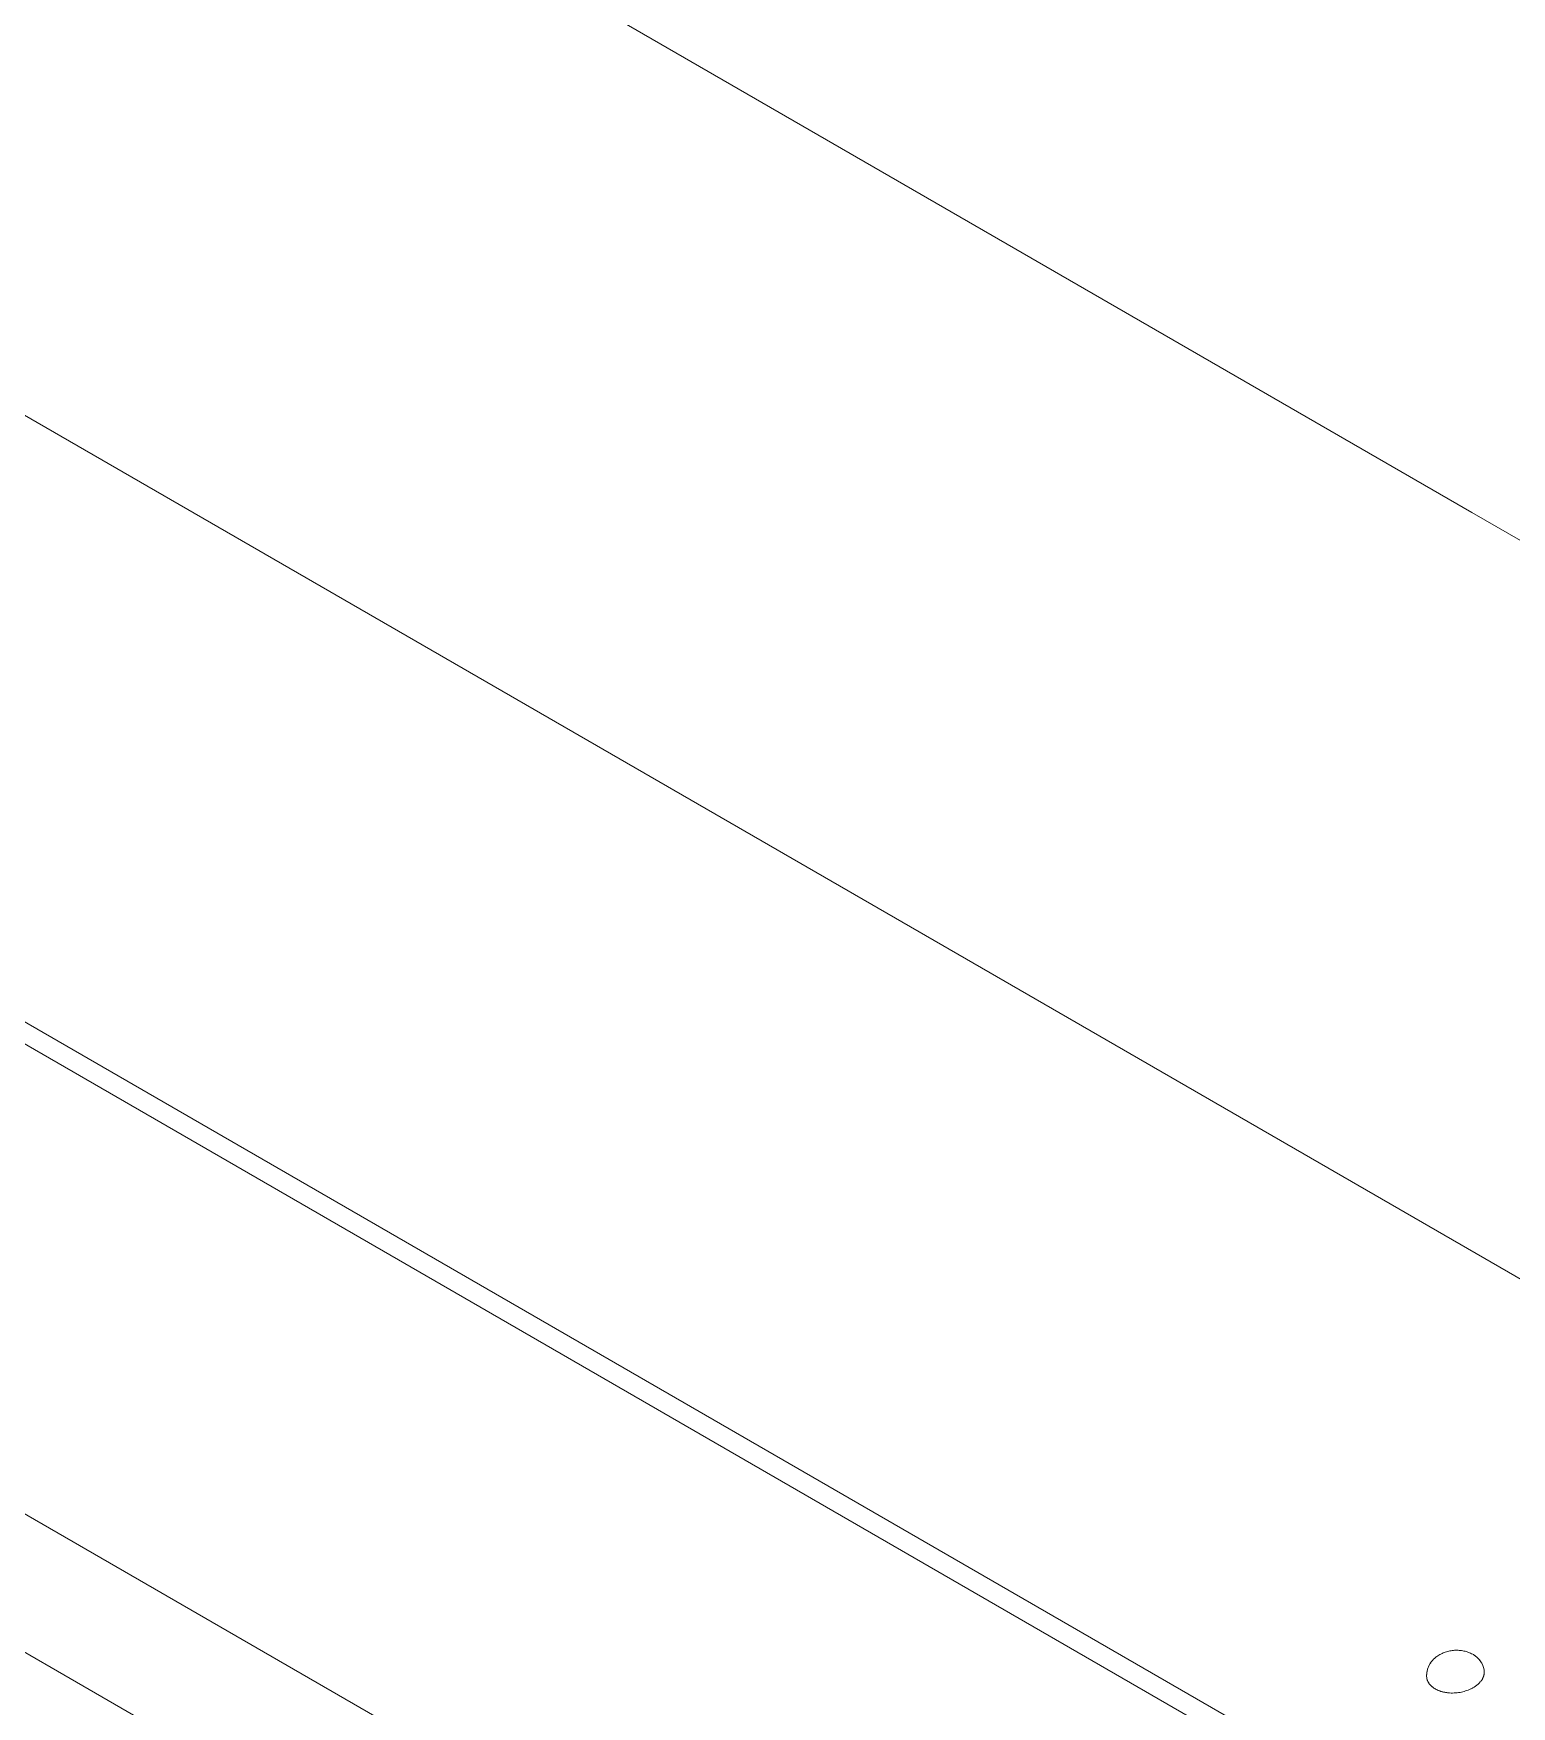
# Model space of a CAD drawing. Header units: millimetres. Extents: x -67 to 4862, y -244 to 3199.
# Drawn here: x 4266.5 to 4578.4, y 1045.3 to 1398.2 of the extents above; entities that cross this region are included whole.
import ezdxf

# ---------------------------------------------------------------- set-up
doc = ezdxf.new("R2010")
doc.units = ezdxf.units.MM
doc.layers.add('ZANO_R', color=7, linetype='Continuous', lineweight=0)

msp = doc.modelspace()

# ---------------------------------------------------------------- linework, layer by layer
at = {"layer": 'ZANO_R'}
for p, q in [((3649.55, 1828.64), (4570.03, 1297.2)), ((4770.06, 1025.86), (4084, 1421.95)), ((4667.36, 952.56), (3981.3, 1348.66)), ((3984.51, 1351.46), (4670.58, 955.36)), ((3882.53, 1306.6), (4568.59, 910.5)), ((4570.03, 1297.2), (4627.58, 1263.97)), ((3878.14, 1279.95), (4564.2, 883.85)), ((4561.74, 1055.09), (4561.86, 1055.22)), ((4561.76, 1055.11), (4561.87, 1055.23)), ((4561.86, 1055.22), (4561.98, 1055.34)), ((4561.87, 1055.23), (4561.99, 1055.35)), ((4561.98, 1055.34), (4562.11, 1055.45)), ((4561.99, 1055.35), (4562.12, 1055.46)), ((4562.11, 1055.45), (4562.24, 1055.56)), ((4562.12, 1055.46), (4562.24, 1055.57)), ((4562.24, 1055.57), (4562.37, 1055.67)), ((4562.24, 1055.56), (4562.37, 1055.67)), ((4562.37, 1055.67), (4562.51, 1055.77)), ((4562.37, 1055.67), (4562.51, 1055.77)), ((4562.51, 1055.77), (4562.65, 1055.86)), ((4562.51, 1055.77), (4562.65, 1055.86)), ((4562.65, 1055.86), (4562.85, 1056.01)), ((4562.65, 1055.86), (4562.85, 1056.01)), ((4562.85, 1056.01), (4563.06, 1056.14)), ((4562.85, 1056.01), (4563.06, 1056.14)), ((4563.06, 1056.14), (4563.28, 1056.26)), ((4563.06, 1056.14), (4563.28, 1056.26)), ((4563.28, 1056.26), (4563.49, 1056.38)), ((4563.28, 1056.26), (4563.49, 1056.38)), ((4563.49, 1056.38), (4563.72, 1056.49)), ((4563.49, 1056.38), (4563.72, 1056.49)), ((4563.72, 1056.49), (4563.94, 1056.6)), ((4563.72, 1056.49), (4563.94, 1056.6)), ((4563.94, 1056.6), (4564.17, 1056.69)), ((4563.94, 1056.6), (4564.17, 1056.69)), ((4564.17, 1056.69), (4564.41, 1056.78)), ((4564.17, 1056.69), (4564.41, 1056.78)), ((4564.41, 1056.78), (4564.64, 1056.86)), ((4564.41, 1056.78), (4564.64, 1056.86)), ((4564.64, 1056.86), (4564.88, 1056.93)), ((4564.64, 1056.86), (4564.88, 1056.93)), ((4564.88, 1056.93), (4565.12, 1056.99)), ((4564.88, 1056.93), (4565.12, 1056.99)), ((4565.12, 1056.99), (4565.36, 1057.04)), ((4565.12, 1056.99), (4565.36, 1057.04)), ((4565.36, 1057.04), (4565.61, 1057.09)), ((4565.36, 1057.04), (4565.61, 1057.09)), ((4565.61, 1057.09), (4565.85, 1057.12)), ((4565.61, 1057.09), (4565.85, 1057.12)), ((4565.85, 1057.12), (4566.1, 1057.15)), ((4565.85, 1057.12), (4566.1, 1057.15)), ((4566.1, 1057.15), (4566.35, 1057.17)), ((4566.1, 1057.15), (4566.35, 1057.17)), ((4566.35, 1057.17), (4566.6, 1057.18)), ((4566.35, 1057.17), (4566.6, 1057.18)), ((4566.6, 1057.18), (4566.85, 1057.18)), ((4566.6, 1057.18), (4566.85, 1057.18)), ((4566.85, 1057.18), (4567.1, 1057.18)), ((4566.85, 1057.18), (4567.1, 1057.18)), ((4567.1, 1057.18), (4567.34, 1057.16)), ((4567.1, 1057.18), (4567.34, 1057.16)), ((4567.34, 1057.16), (4567.59, 1057.14)), ((4567.34, 1057.16), (4567.59, 1057.14)), ((4567.59, 1057.14), (4567.84, 1057.11)), ((4567.59, 1057.14), (4567.84, 1057.11)), ((4567.84, 1057.11), (4568.08, 1057.07)), ((4567.84, 1057.11), (4568.08, 1057.07)), ((4568.08, 1057.07), (4568.33, 1057.02)), ((4568.08, 1057.07), (4568.33, 1057.02)), ((4568.33, 1057.02), (4568.57, 1056.96)), ((4568.33, 1057.02), (4568.57, 1056.96)), ((4568.57, 1056.96), (4568.81, 1056.89)), ((4568.57, 1056.96), (4568.81, 1056.89)), ((4568.81, 1056.89), (4569.05, 1056.82)), ((4568.81, 1056.89), (4569.05, 1056.82)), ((4569.05, 1056.82), (4569.28, 1056.74)), ((4569.05, 1056.82), (4569.28, 1056.74)), ((4569.28, 1056.74), (4569.51, 1056.64)), ((4569.28, 1056.74), (4569.51, 1056.64)), ((4569.51, 1056.64), (4569.74, 1056.55)), ((4569.51, 1056.64), (4569.74, 1056.55)), ((4569.74, 1056.55), (4569.96, 1056.44)), ((4569.74, 1056.55), (4569.96, 1056.44)), ((4569.96, 1056.44), (4570.18, 1056.32)), ((4569.96, 1056.44), (4570.18, 1056.32)), ((4570.18, 1056.32), (4570.33, 1056.25)), ((4570.18, 1056.32), (4570.32, 1056.25)), ((4570.32, 1056.25), (4570.46, 1056.16)), ((4570.33, 1056.25), (4570.46, 1056.16)), ((4570.46, 1056.16), (4570.6, 1056.07)), ((4570.46, 1056.16), (4570.59, 1056.08)), ((4570.59, 1056.08), (4570.72, 1055.99)), ((4570.6, 1056.07), (4570.73, 1055.98)), ((4570.72, 1055.99), (4570.85, 1055.89)), ((4570.73, 1055.98), (4570.86, 1055.88)), ((4570.85, 1055.89), (4570.98, 1055.79)), ((4570.86, 1055.88), (4570.99, 1055.78)), ((4570.98, 1055.79), (4571.1, 1055.69)), ((4570.99, 1055.78), (4571.11, 1055.68)), ((4571.1, 1055.69), (4571.21, 1055.58)), ((4571.11, 1055.68), (4571.23, 1055.56)), ((4571.21, 1055.58), (4571.33, 1055.47)), ((4571.23, 1055.56), (4571.34, 1055.45)), ((4571.33, 1055.47), (4571.44, 1055.35)), ((4571.34, 1055.45), (4571.45, 1055.33)), ((4571.44, 1055.35), (4571.54, 1055.23)), ((4571.45, 1055.33), (4571.56, 1055.21)), ((4571.54, 1055.23), (4571.64, 1055.11)), ((4571.56, 1055.21), (4571.66, 1055.08)), ((4560.47, 1052.01), (4560.48, 1052.18)), ((4560.47, 1051.92), (4560.48, 1052.09)), ((4560.47, 1051.84), (4560.47, 1052.01)), ((4560.47, 1051.75), (4560.47, 1051.92)), ((4560.47, 1051.67), (4560.47, 1051.84)), ((4560.47, 1051.59), (4560.47, 1051.75)), ((4560.48, 1051.5), (4560.47, 1051.67)), ((4560.48, 1052.18), (4560.5, 1052.35)), ((4560.48, 1052.09), (4560.49, 1052.25)), ((4560.49, 1052.25), (4560.51, 1052.42)), ((4560.5, 1052.35), (4560.52, 1052.52)), ((4560.51, 1052.42), (4560.53, 1052.59)), ((4560.52, 1052.52), (4560.55, 1052.69)), ((4560.53, 1052.59), (4560.56, 1052.75)), ((4560.55, 1052.69), (4560.58, 1052.86)), ((4560.56, 1052.75), (4560.59, 1052.91)), ((4560.58, 1052.86), (4560.62, 1053.02)), ((4560.59, 1052.91), (4560.64, 1053.08)), ((4560.62, 1053.02), (4560.67, 1053.18)), ((4560.64, 1053.08), (4560.68, 1053.24)), ((4560.67, 1053.18), (4560.72, 1053.35)), ((4560.68, 1053.24), (4560.73, 1053.4)), ((4560.72, 1053.35), (4560.77, 1053.51)), ((4560.73, 1053.4), (4560.79, 1053.55)), ((4560.77, 1053.51), (4560.84, 1053.67)), ((4560.79, 1053.55), (4560.85, 1053.71)), ((4560.84, 1053.67), (4560.9, 1053.82)), ((4560.85, 1053.71), (4560.92, 1053.86)), ((4560.9, 1053.82), (4560.98, 1053.97)), ((4560.92, 1053.86), (4560.99, 1054.01)), ((4560.98, 1053.97), (4561.06, 1054.13)), ((4560.99, 1054.01), (4561.07, 1054.16)), ((4561.06, 1054.13), (4561.14, 1054.27)), ((4561.07, 1054.16), (4561.16, 1054.3)), ((4561.14, 1054.27), (4561.23, 1054.42)), ((4561.16, 1054.3), (4561.24, 1054.45)), ((4561.23, 1054.42), (4561.32, 1054.56)), ((4561.24, 1054.45), (4561.34, 1054.59)), ((4561.32, 1054.56), (4561.42, 1054.7)), ((4561.34, 1054.59), (4561.44, 1054.72)), ((4561.42, 1054.7), (4561.52, 1054.83)), ((4561.44, 1054.72), (4561.54, 1054.85)), ((4561.52, 1054.83), (4561.63, 1054.97)), ((4561.54, 1054.85), (4561.65, 1054.98)), ((4561.63, 1054.97), (4561.74, 1055.09)), ((4561.65, 1054.98), (4561.76, 1055.11)), ((4571.64, 1055.11), (4571.74, 1054.98)), ((4571.66, 1055.08), (4571.76, 1054.95)), ((4571.74, 1054.98), (4571.83, 1054.85)), ((4571.76, 1054.95), (4571.85, 1054.82)), ((4571.83, 1054.85), (4571.92, 1054.72)), ((4571.85, 1054.82), (4571.94, 1054.69)), ((4571.92, 1054.72), (4572, 1054.58)), ((4571.94, 1054.69), (4572.02, 1054.55)), ((4572, 1054.58), (4572.08, 1054.44)), ((4572.02, 1054.55), (4572.1, 1054.41)), ((4572.08, 1054.44), (4572.16, 1054.3)), ((4572.1, 1054.41), (4572.18, 1054.26)), ((4572.16, 1054.3), (4572.23, 1054.16)), ((4572.18, 1054.26), (4572.25, 1054.12)), ((4572.23, 1054.16), (4572.29, 1054.01)), ((4572.25, 1054.12), (4572.31, 1053.97)), ((4572.29, 1054.01), (4572.35, 1053.87)), ((4572.31, 1053.97), (4572.37, 1053.82)), ((4572.35, 1053.87), (4572.4, 1053.72)), ((4572.37, 1053.82), (4572.42, 1053.66)), ((4572.4, 1053.72), (4572.45, 1053.56)), ((4572.42, 1053.66), (4572.47, 1053.51)), ((4572.45, 1053.56), (4572.5, 1053.41)), ((4572.46, 1051.65), (4572.48, 1051.7)), ((4572.47, 1053.51), (4572.51, 1053.35)), ((4572.48, 1051.7), (4572.5, 1051.76)), ((4572.5, 1053.41), (4572.54, 1053.26)), ((4572.5, 1051.76), (4572.52, 1051.82)), ((4572.51, 1053.35), (4572.55, 1053.19)), ((4572.52, 1051.82), (4572.53, 1051.87)), ((4572.53, 1051.87), (4572.55, 1051.93)), ((4572.54, 1053.26), (4572.57, 1053.1)), ((4572.55, 1053.19), (4572.58, 1053.04)), ((4572.55, 1051.93), (4572.56, 1051.98)), ((4572.56, 1051.98), (4572.57, 1052.04)), ((4572.57, 1053.1), (4572.6, 1052.94)), ((4572.57, 1052.04), (4572.58, 1052.09)), ((4572.58, 1053.04), (4572.61, 1052.88)), ((4572.58, 1052.09), (4572.59, 1052.15)), ((4572.59, 1052.15), (4572.6, 1052.21)), ((4572.6, 1052.21), (4572.61, 1052.26)), ((4572.61, 1052.82), (4572.61, 1052.88)), ((4572.62, 1052.77), (4572.61, 1052.82)), ((4572.61, 1052.32), (4572.62, 1052.37)), ((4572.61, 1052.26), (4572.61, 1052.32)), ((4572.62, 1052.71), (4572.62, 1052.77)), ((4572.62, 1052.65), (4572.62, 1052.71)), ((4572.62, 1052.6), (4572.62, 1052.65)), ((4572.62, 1052.54), (4572.62, 1052.6)), ((4572.62, 1052.49), (4572.62, 1052.54)), ((4572.62, 1052.43), (4572.62, 1052.49)), ((4572.62, 1052.37), (4572.62, 1052.43)), ((4560.48, 1051.42), (4560.47, 1051.59)), ((4560.48, 1051.42), (4560.49, 1051.37)), ((4560.49, 1051.37), (4560.5, 1051.33)), ((4560.5, 1051.33), (4560.5, 1051.28)), ((4560.5, 1051.28), (4560.51, 1051.23)), ((4560.51, 1051.23), (4560.52, 1051.19)), ((4560.52, 1051.19), (4560.53, 1051.14)), ((4560.53, 1051.14), (4560.54, 1051.1)), ((4560.54, 1051.1), (4560.56, 1051.05)), ((4560.56, 1051.05), (4560.57, 1051.01)), ((4560.57, 1051.01), (4560.58, 1050.96)), ((4560.58, 1050.96), (4560.6, 1050.92)), ((4560.6, 1050.92), (4560.61, 1050.88)), ((4560.61, 1050.88), (4560.64, 1050.79)), ((4560.64, 1050.79), (4560.68, 1050.7)), ((4560.68, 1050.7), (4560.72, 1050.62)), ((4560.72, 1050.62), (4560.76, 1050.53)), ((4560.76, 1050.53), (4560.8, 1050.45)), ((4560.8, 1050.45), (4560.85, 1050.37)), ((4560.85, 1050.37), (4560.9, 1050.28)), ((4560.9, 1050.28), (4560.95, 1050.2)), ((4560.95, 1050.2), (4561.01, 1050.13)), ((4561.01, 1050.13), (4561.07, 1050.05)), ((4561.07, 1050.05), (4561.13, 1049.97)), ((4561.13, 1049.97), (4561.19, 1049.9)), ((4561.19, 1049.9), (4561.25, 1049.83)), ((4561.25, 1049.83), (4561.32, 1049.76)), ((4561.32, 1049.76), (4561.39, 1049.69)), ((4561.39, 1049.69), (4561.46, 1049.62)), ((4561.46, 1049.62), (4561.53, 1049.55)), ((4561.53, 1049.55), (4561.61, 1049.49)), ((4561.61, 1049.49), (4561.69, 1049.43)), ((4561.69, 1049.43), (4561.76, 1049.37)), ((4561.76, 1049.37), (4561.84, 1049.31)), ((4561.84, 1049.31), (4561.93, 1049.25)), ((4561.93, 1049.25), (4562.01, 1049.19)), ((4562.01, 1049.19), (4562.09, 1049.14)), ((4562.09, 1049.14), (4562.18, 1049.08)), ((4562.18, 1049.08), (4562.26, 1049.03)), ((4562.26, 1049.03), (4562.36, 1048.98)), ((4562.36, 1048.98), (4562.46, 1048.93)), ((4562.46, 1048.93), (4562.56, 1048.87)), ((4562.56, 1048.87), (4562.67, 1048.82)), ((4562.67, 1048.82), (4562.78, 1048.77)), ((4562.78, 1048.77), (4562.89, 1048.72)), ((4562.89, 1048.72), (4563, 1048.68)), ((4563, 1048.68), (4563.12, 1048.63)), ((4563.12, 1048.63), (4563.24, 1048.59)), ((4563.24, 1048.59), (4563.36, 1048.55)), ((4563.36, 1048.55), (4563.49, 1048.51)), ((4563.49, 1048.51), (4563.62, 1048.47)), ((4563.62, 1048.47), (4563.75, 1048.43)), ((4563.75, 1048.43), (4563.88, 1048.4)), ((4563.88, 1048.4), (4564.02, 1048.37)), ((4564.02, 1048.37), (4564.15, 1048.34)), ((4564.15, 1048.34), (4564.29, 1048.31)), ((4564.29, 1048.31), (4564.44, 1048.28)), ((4564.44, 1048.28), (4564.58, 1048.26)), ((4564.58, 1048.26), (4564.73, 1048.24)), ((4564.73, 1048.24), (4564.87, 1048.22)), ((4564.87, 1048.22), (4565.02, 1048.2)), ((4565.02, 1048.2), (4565.32, 1048.18)), ((4565.32, 1048.18), (4565.63, 1048.16)), ((4565.63, 1048.16), (4565.94, 1048.16)), ((4565.94, 1048.16), (4566.26, 1048.17)), ((4566.26, 1048.17), (4566.57, 1048.18)), ((4566.57, 1048.18), (4566.89, 1048.21)), ((4566.89, 1048.21), (4567.2, 1048.25)), ((4567.2, 1048.25), (4567.51, 1048.3)), ((4567.51, 1048.3), (4567.82, 1048.36)), ((4567.82, 1048.36), (4568.12, 1048.43)), ((4568.12, 1048.43), (4568.41, 1048.5)), ((4568.41, 1048.5), (4568.7, 1048.59)), ((4568.7, 1048.59), (4568.98, 1048.68)), ((4568.98, 1048.68), (4569.26, 1048.79)), ((4569.26, 1048.79), (4569.52, 1048.89)), ((4569.52, 1048.89), (4569.65, 1048.95)), ((4569.65, 1048.95), (4569.77, 1049.01)), ((4569.77, 1049.01), (4569.89, 1049.07)), ((4569.89, 1049.07), (4570.01, 1049.13)), ((4570.01, 1049.13), (4570.13, 1049.19)), ((4570.13, 1049.19), (4570.24, 1049.26)), ((4570.24, 1049.26), (4570.35, 1049.32)), ((4570.35, 1049.32), (4570.46, 1049.39)), ((4570.46, 1049.39), (4570.57, 1049.45)), ((4570.57, 1049.45), (4570.67, 1049.52)), ((4570.67, 1049.52), (4570.77, 1049.59)), ((4570.77, 1049.59), (4570.86, 1049.66)), ((4570.86, 1049.66), (4570.96, 1049.73)), ((4570.96, 1049.73), (4571.06, 1049.81)), ((4571.06, 1049.81), (4571.16, 1049.89)), ((4571.16, 1049.89), (4571.26, 1049.97)), ((4571.26, 1049.97), (4571.36, 1050.06)), ((4571.36, 1050.06), (4571.45, 1050.14)), ((4571.45, 1050.14), (4571.54, 1050.23)), ((4571.54, 1050.23), (4571.63, 1050.32)), ((4571.63, 1050.32), (4571.71, 1050.42)), ((4571.71, 1050.42), (4571.79, 1050.51)), ((4571.79, 1050.51), (4571.87, 1050.61)), ((4571.87, 1050.61), (4571.95, 1050.7)), ((4571.95, 1050.7), (4572.02, 1050.8)), ((4572.02, 1050.8), (4572.09, 1050.9)), ((4572.09, 1050.9), (4572.15, 1051.01)), ((4572.15, 1051.01), (4572.22, 1051.11)), ((4572.22, 1051.11), (4572.27, 1051.22)), ((4572.27, 1051.22), (4572.33, 1051.32)), ((4572.33, 1051.32), (4572.35, 1051.38)), ((4572.35, 1051.38), (4572.38, 1051.43)), ((4572.38, 1051.43), (4572.4, 1051.49)), ((4572.4, 1051.49), (4572.42, 1051.54)), ((4572.42, 1051.54), (4572.44, 1051.59)), ((4572.44, 1051.59), (4572.46, 1051.65))]:
    msp.add_line(p, q, dxfattribs=at)

doc.saveas('drawing.dxf')
